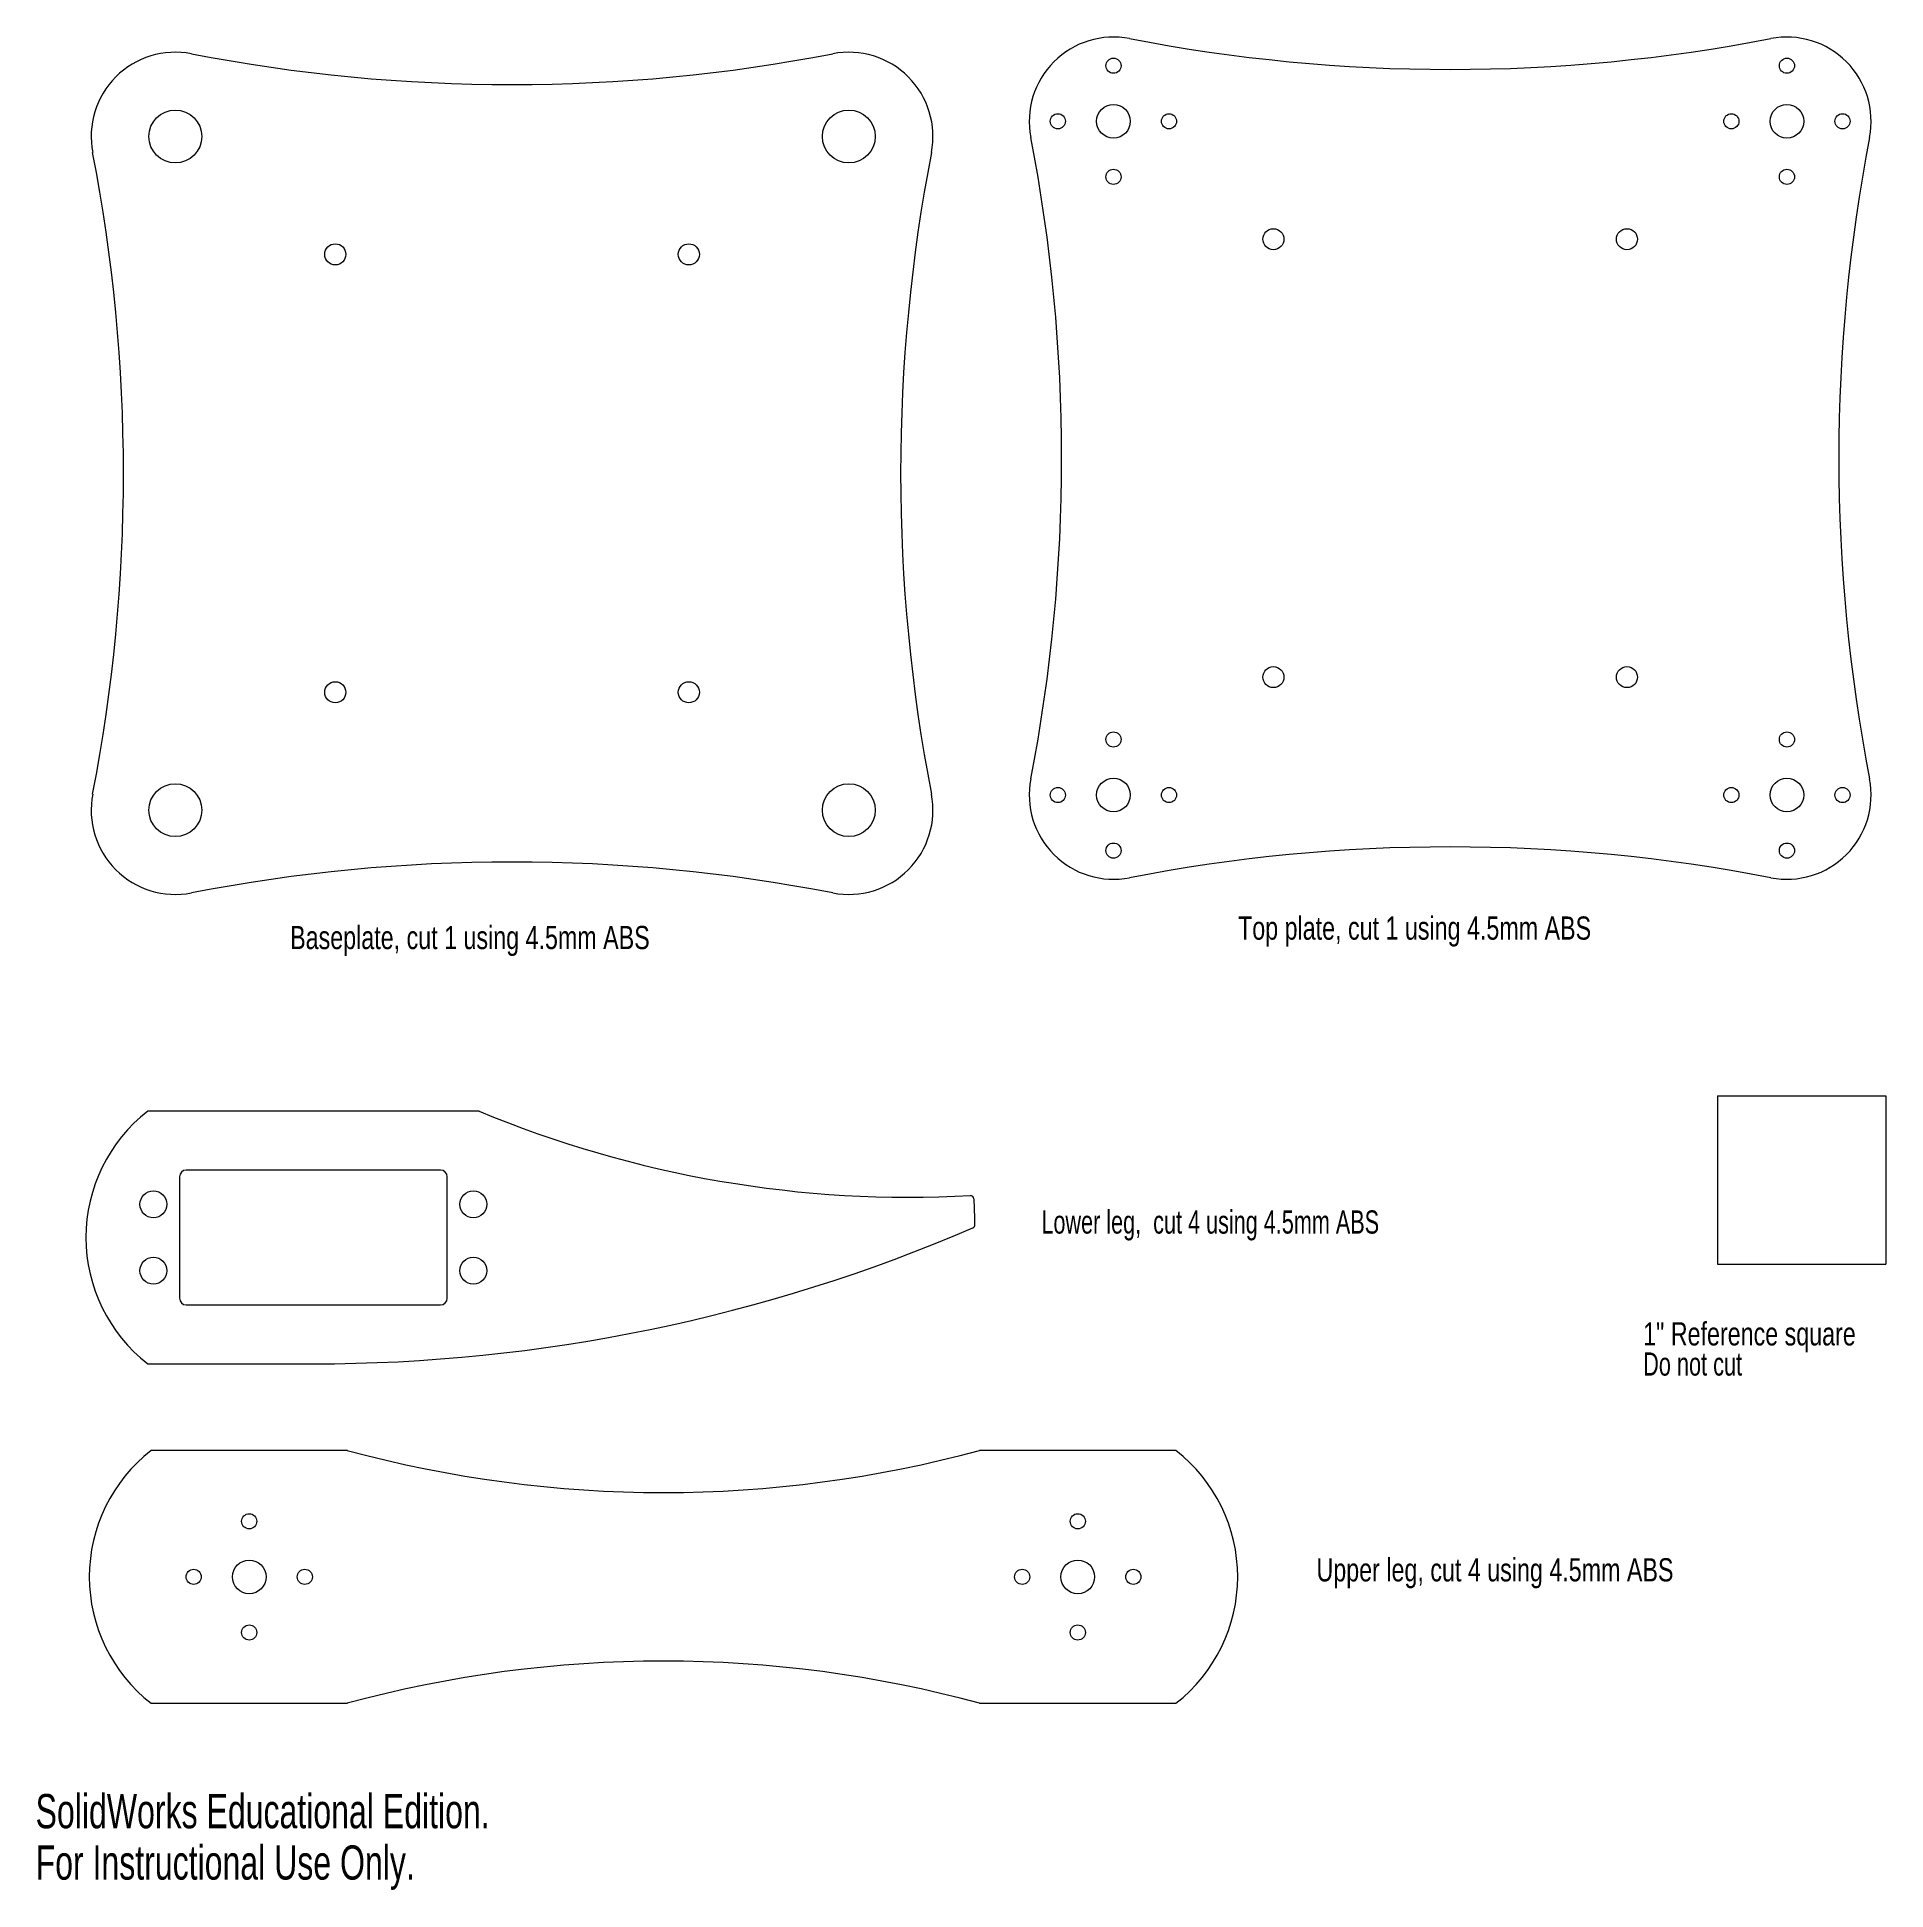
# Model space of a CAD drawing. Header units: inches. Extents: x 0 to 11, y 0 to 11.
import ezdxf

# ---------------------------------------------------------------- set-up
doc = ezdxf.new("R2010")
doc.units = ezdxf.units.IN
doc.header["$MEASUREMENT"] = 0
doc.styles.add('SLDTEXTSTYLE0', font='TXT', dxfattribs={"width": 0.75})
doc.styles.add('SLDTEXTSTYLE1', font='TXT', dxfattribs={"width": 0.7})
doc.styles.add('SLDTEXTSTYLE2', font='TXT', dxfattribs={"width": 0.69697})

# ---------------------------------------------------------------- blocks, each defined once
blk = doc.blocks.new('SW_NOTE_0')
at = {"color": 0, "linetype": 'Continuous', "lineweight": 0, "char_height": 0.1378, "attachment_point": 1}
for s, insert, style in [('1" Reference square', (0, 0.178), 'SLDTEXTSTYLE0'), ('Do not cut', (0, -0.001), 'SLDTEXTSTYLE1')]:
    blk.add_mtext(s, dxfattribs=dict(at, insert=insert, style=style))

msp = doc.modelspace()

# ---------------------------------------------------------------- linework, layer by layer
at = {"color": 7, "linetype": 'Continuous', "lineweight": 0}
for p, q in [((2.634, 4.621), (0.666, 4.621)), ((9.99, 4.712), (10.99, 4.712)), ((9.99, 4.712), (9.99, 3.712)), ((10.99, 4.712), (10.99, 3.712)), ((0.855, 4.231), (0.855, 3.511)), ((2.405, 4.271), (0.895, 4.271)), ((2.445, 3.511), (2.445, 4.231)), ((9.99, 3.712), (10.99, 3.712)), ((0.895, 3.471), (2.405, 3.471)), ((0.666, 3.121), (1.65, 3.121)), ((1.852, 2.606), (0.686, 2.606)), ((6.773, 2.606), (5.607, 2.606)), ((0.686, 1.106), (1.852, 1.106)), ((5.607, 1.106), (6.773, 1.106))]:
    msp.add_line(p, q, dxfattribs=at)
for centre, radius in [((6.402, 10.828), 0.045), ((10.402, 10.828), 0.045), ((0.83, 10.408), 0.157), ((4.83, 10.408), 0.157), ((6.402, 10.498), 0.1), ((10.402, 10.498), 0.1), ((6.072, 10.498), 0.045), ((6.732, 10.498), 0.045), ((10.072, 10.498), 0.045), ((10.732, 10.498), 0.045), ((6.402, 10.168), 0.045), ((10.402, 10.168), 0.045), ((7.352, 9.798), 0.0625), ((9.452, 9.798), 0.0625), ((1.78, 9.708), 0.0625), ((3.88, 9.708), 0.0625), ((7.352, 7.198), 0.0625), ((9.452, 7.198), 0.0625), ((1.78, 7.108), 0.0625), ((3.88, 7.108), 0.0625), ((6.402, 6.828), 0.045), ((10.402, 6.828), 0.045), ((0.83, 6.408), 0.157), ((4.83, 6.408), 0.157), ((6.072, 6.498), 0.045), ((6.402, 6.498), 0.1), ((6.732, 6.498), 0.045), ((10.072, 6.498), 0.045), ((10.402, 6.498), 0.1), ((10.732, 6.498), 0.045), ((6.402, 6.168), 0.045), ((10.402, 6.168), 0.045), ((0.7, 4.068), 0.08), ((2.6, 4.068), 0.08), ((0.7, 3.674), 0.08), ((2.6, 3.674), 0.08), ((1.269, 2.186), 0.045), ((6.19, 2.186), 0.045), ((0.939, 1.856), 0.045), ((1.269, 1.856), 0.1), ((1.599, 1.856), 0.045), ((5.86, 1.856), 0.045), ((6.19, 1.856), 0.1), ((6.52, 1.856), 0.045), ((1.269, 1.526), 0.045), ((6.19, 1.526), 0.045)]:
    msp.add_circle(centre, radius, dxfattribs=at)
for centre, radius, start, end in [((0.83, 10.408), 0.5, 79.0194, 190.9806), ((2.83, 20.716), 10, 259.0194, 280.9806), ((4.83, 10.408), 0.5, 349.0194, 100.9806), ((6.402, 10.498), 0.5, 79.0194, 190.9806), ((8.402, 20.806), 10, 259.0194, 280.9806), ((10.402, 10.498), 0.5, 349.0194, 100.9806), ((-3.906, 8.498), 10, 349.0194, 10.9806), ((20.71, 8.498), 10, 169.0194, 190.9806), ((-9.478, 8.408), 10, 349.0194, 10.9806), ((15.138, 8.408), 10, 169.0194, 190.9806), ((0.83, 6.408), 0.5, 169.0194, 280.9806), ((4.83, 6.408), 0.5, 259.0194, 10.9806), ((6.402, 6.498), 0.5, 169.0194, 280.9806), ((10.402, 6.498), 0.5, 259.0194, 10.9806), ((8.402, -3.81), 10, 79.0194, 100.9806), ((2.83, -3.9), 10, 79.0194, 100.9806), ((1.249, 3.871), 0.95, 127.8636, 232.1364), ((5.189, 10.752), 6.642, 247.3766, 273.137), ((0.895, 4.231), 0.04, 90, 180), ((2.405, 4.231), 0.04, 0, 90), ((5.553, 4.1), 0.02, 3.0439, 93.137), ((1.249, 3.871), 4.331, 1.006, 3.0439), ((1.65, 13.027), 9.906, 270, 293.2921), ((5.559, 3.947), 0.02, 293.2921, 1.006), ((0.895, 3.511), 0.04, 180, 270), ((2.405, 3.511), 0.04, 270, 0), ((1.269, 1.856), 0.95, 127.8636, 232.1364), ((3.729, 9.532), 7.175, 254.831, 285.169), ((6.19, 1.856), 0.95, 307.8636, 52.1364), ((3.729, -5.819), 7.175, 74.831, 105.169)]:
    msp.add_arc(centre, radius, start, end, dxfattribs=at)

# ---------------------------------------------------------------- block references
msp.add_blockref('SW_NOTE_0', (9.548, 3.19), dxfattribs=at)

# ---------------------------------------------------------------- texts
at = {"color": 7, "linetype": 'Continuous', "lineweight": 0, "char_height": 0.1378, "attachment_point": 1}
for s, insert, style in [('Baseplate, cut 1 using 4.5mm ABS', (1.512, 5.721), 'SLDTEXTSTYLE0'), ('Top plate, cut 1 using 4.5mm ABS', (7.142, 5.777), 'SLDTEXTSTYLE0'), ('Lower leg,  cut 4 using 4.5mm ABS', (5.974, 4.032), 'SLDTEXTSTYLE2'), ('Upper leg, cut 4 using 4.5mm ABS', (7.608, 1.967), 'SLDTEXTSTYLE0')]:
    msp.add_mtext(s, dxfattribs=dict(at, insert=insert, style=style))
at = {"color": 7, "linetype": 'Continuous', "char_height": 0.20328, "attachment_point": 1, "style": 'SLDTEXTSTYLE1'}
for s, insert in [('SolidWorks Educational Edition.', (0, 0.567)), ('For Instructional Use Only.', (0, 0.262))]:
    msp.add_mtext(s, dxfattribs=dict(at, insert=insert))

doc.saveas('drawing.dxf')
